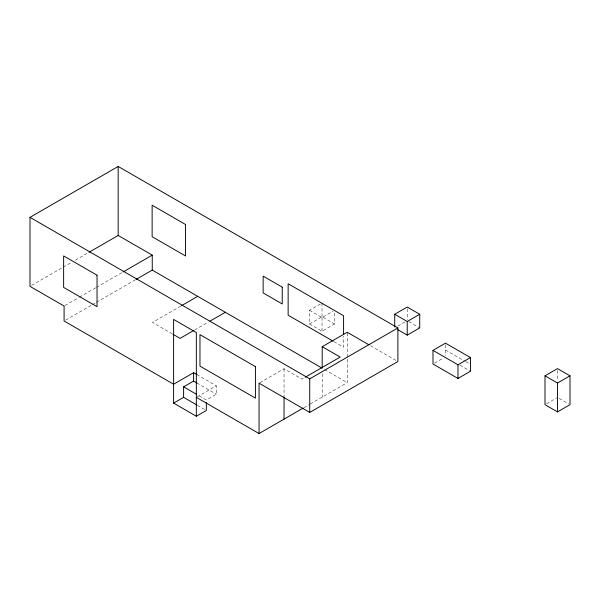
<?xml version="1.0" encoding="UTF-8"?>
<svg xmlns="http://www.w3.org/2000/svg" width="600" height="600" viewBox="0 0 600 600"><rect width="100%" height="100%" fill="white"/><g stroke="black" fill="none" stroke-linecap="round" stroke-linejoin="round"><path stroke-width="0.45" stroke-dasharray="3 2.25" d="M31.62 285.42L62.355 267.675M63.165 267.21L72.06 262.072M75.3 260.205L88.238 252.735M64.898 305.565L78.645 297.63M79.455 297.165L95.633 287.82M96.442 287.355L122.325 272.415M65.7 320.055L91.59 305.115M92.392 304.65L95.633 302.775M96.442 302.31L135.262 279.892M180.743 306.12L152.483 322.433L172.2 333.817M194.625 329.985L208.35 322.058M334.522 313.043L334.522 323.955L322.028 331.17L309.525 323.955L309.525 310.312L321.24 303.548M309.525 323.955L322.028 316.74L334.522 323.955M309.525 310.312L322.028 317.528L332.962 311.212M197.138 396.885L216.33 385.8L216.33 394.2L206.333 399.967L197.407 394.815M259.86 382.71L284.048 368.745L302.002 379.11L304.388 377.73M397.853 326.108L405.66 321.6M303.93 407.647L309.502 404.43M310.298 403.972L347.22 382.65L347.22 332.272M434.558 363.12L443.145 358.163M546.57 403.778L556.717 397.912M559.065 398.362L568.44 403.778M408.787 321.6L419.722 327.907M445.493 349.987L464.842 361.155M465.645 361.627L469.68 363.952M460.005 365.19L470.482 371.243M370.545 345.743L396.285 360.6M333.945 341.663L343.582 347.228L343.582 336.12M324.615 369.6L347.22 382.65M196.853 374.558L216.33 385.8M196.853 382.95L216.33 394.2M197.407 405.315L204.712 409.53M557.505 370.462L557.505 380.707M445.493 344.873L445.493 355.957M407.228 308.873L407.228 319.785M322.222 373.763L322.222 397.08M322.028 303.097L322.028 316.74M322.028 317.528L322.028 331.17M284.048 368.745L284.048 395.798"/><path stroke-width="0.9" d="M196.853 374.558L193.612 372.683L173.61 384.225L64.088 320.993L64.088 306.038L30 286.358L30 217.35L118.17 166.447L397.89 327.945L397.89 361.53L309.728 412.433L259.05 383.175L259.05 433.553L303.135 408.105M89.047 252.263L118.17 235.455L152.25 255.135L152.25 270.09L322.192 368.205L322.222 346.702L347.22 332.272L368.94 344.812M123.135 271.942L152.25 255.135M136.072 279.428L152.25 270.09M181.553 305.655L197.7 296.325M193.815 330.45L180.09 338.377L172.988 334.275M209.962 321.127L225.308 312.27M196.597 404.842L183.608 397.342L183.608 386.85L193.612 381.075L196.853 382.95M206.333 402.592L206.333 410.467L196.335 416.235L196.335 332.535L173.61 319.418L173.61 403.118L183.608 397.342M394.725 327L394.725 314.265L407.228 307.05L419.722 314.265L419.722 327.907L407.228 335.123L397.853 329.715M305.183 377.272L340.178 357.067L322.222 346.702M394.725 314.265L407.228 321.48L419.722 314.265M30 217.35L309.728 378.847L397.89 327.945M432.99 350.377L445.493 343.163L470.482 357.593L470.482 371.243L457.987 378.457L432.99 364.02L432.99 350.377L457.987 364.808L470.482 357.593M545.002 375.817L557.505 368.603L570 375.817L570 404.678L557.505 411.893L545.002 404.678L545.002 375.817L557.505 383.032L570 375.817M333.135 341.197L288.142 315.218L288.142 283.733L343.582 315.743L343.582 334.267M183.608 386.85L196.597 394.35M196.335 397.342L259.05 433.553M173.61 403.118L196.335 416.235M557.505 383.032L557.505 411.893M457.987 364.808L457.987 378.457M407.228 321.48L407.228 335.123M309.728 378.847L309.728 412.433M284.048 396.735L284.048 419.123M193.612 372.683L193.612 381.075M118.17 166.447L118.17 235.455M185.542 224.498L152.137 205.215L152.137 236.7L185.542 255.983L185.542 224.498M282.233 287.145L263.145 276.12L263.145 292.913L282.233 303.938L282.233 287.145M97.035 275.205L63.63 255.923L63.63 287.407L97.035 306.69L97.035 275.205M255.42 366.645L199.972 334.635L199.972 366.12L255.42 398.13L255.42 366.645"/></g></svg>
